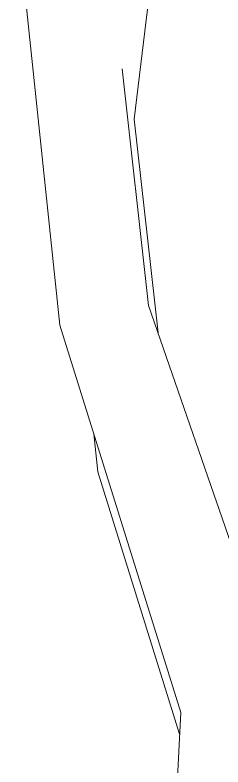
# Model space of a CAD drawing. Header units: millimetres. Extents: x 78096 to 288885, y -20632 to 149556.
# Drawn here: x 250602 to 250779, y 90974 to 91617 of the extents above; entities that cross this region are included whole.
import ezdxf

# ---------------------------------------------------------------- set-up
doc = ezdxf.new("R2010")
doc.units = ezdxf.units.MM
doc.layers.add('G-IMPT', color=8, linetype='Continuous', lineweight=9)
doc.layers.add('L-PLNT', color=71, linetype='Continuous', lineweight=9)

# ---------------------------------------------------------------- blocks, each defined once
blk = doc.blocks.new('ZZ-V - Tree Broadleaf 2 - 3dtree rotund SIMPLU-4826084-TOMH A-A')
at = {"layer": 'G-IMPT'}
for p, q in [((25007.14, 91527.71), (25046.65, 91853.51)), ((25027.49, 91345.03), (25007.14, 91527.71)), ((24975.95, 91226.38), (24972.55, 91258.72)), ((25045.92, 91002.17), (24975.95, 91226.38))]:
    blk.add_line(p, q, dxfattribs=at)
blk = doc.blocks.new('ZZ-V - Tree Broadleaf 2 - 3dtree rotund SIMPLU-4826109-TOMH A-A')
at = {"layer": 'G-IMPT'}
for p, q in [((24943.55, 91351.65), (24905.37, 91715.56)), ((25019.39, 91368.53), (24996.88, 91570.53)), ((25133.98, 91036.33), (25019.39, 91368.53)), ((25046.81, 91020.78), (24943.55, 91351.65)), ((25033.81, 90750), (25046.81, 91020.78))]:
    blk.add_line(p, q, dxfattribs=at)

msp = doc.modelspace()

# ---------------------------------------------------------------- block references
at = {"layer": 'L-PLNT'}
for name in ['ZZ-V - Tree Broadleaf 2 - 3dtree rotund SIMPLU-4826109-TOMH A-A', 'ZZ-V - Tree Broadleaf 2 - 3dtree rotund SIMPLU-4826084-TOMH A-A']:
    msp.add_blockref(name, (225696.455, 0), dxfattribs=at)

doc.saveas('drawing.dxf')
